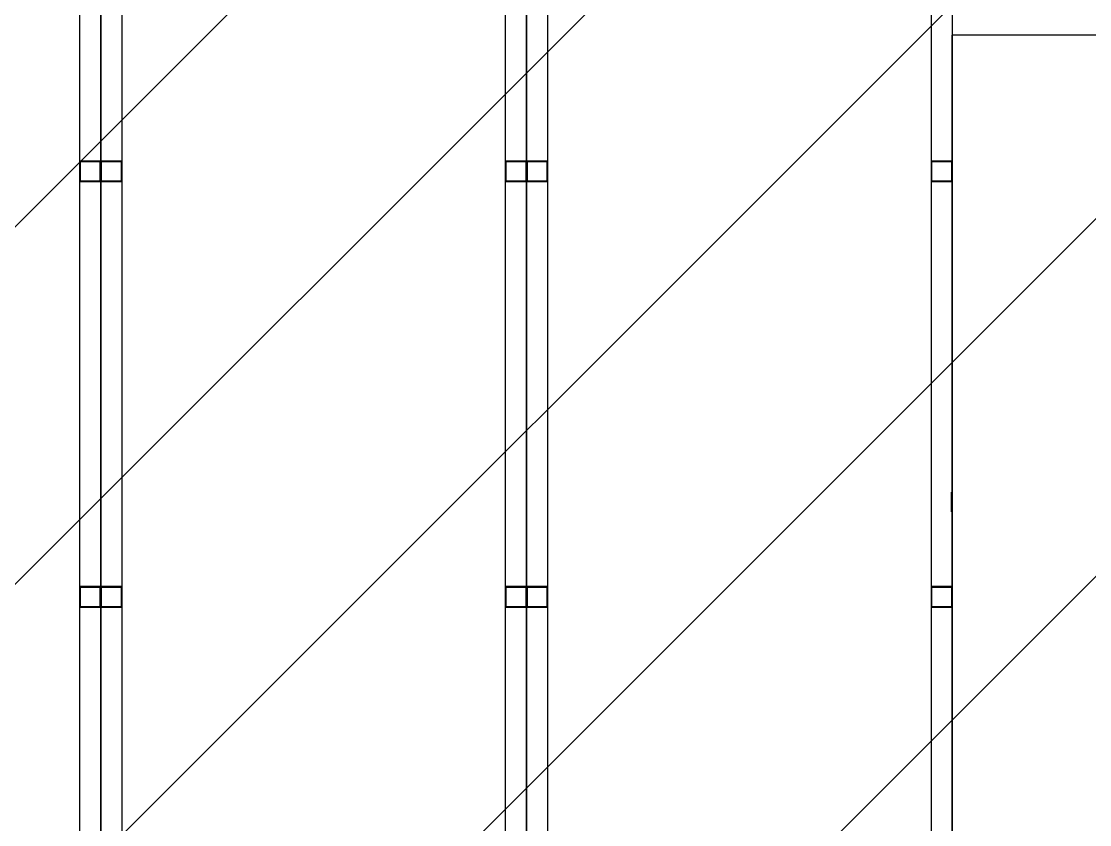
# Model space of a CAD drawing. Header units: millimetres. Extents: x 4133871 to 4440428, y -545651 to -495191.
# Drawn here: x 4200373 to 4200824.6, y -500099.4 to -499759.6 of the extents above; entities that cross this region are included whole.
import ezdxf

# ---------------------------------------------------------------- set-up
doc = ezdxf.new("R2010")
doc.units = ezdxf.units.MM
doc.header["$LTSCALE"] = 60
doc.layers.add('3', color=3, linetype='Continuous')

# ---------------------------------------------------------------- blocks, each defined once
blk = doc.blocks.new('KEY PLAN_NEW')
at = {"color": 253}
for p, q in [((-1106.86, -1135.5), (-1106.86, -1428.38)), ((-1100.86, -1428.38), (-1100.86, -1135.5)), ((-1046.86, -1135.5), (-1046.86, -1428.38)), ((-1040.86, -1428.38), (-1040.86, -1135.5)), ((-986.86, -1135.5), (-986.86, -1428.38)), ((-703.74, -1172.74), (-983.86, -1172.74)), ((-983.86, -1371.94), (-983.86, -1172.74)), ((-1106.86, -1190.44), (-1106.86, -1193.44)), ((-1106.86, -1190.44), (-1103.86, -1190.44)), ((-1106.74, -1193.32), (-1106.74, -1190.56)), ((-1106.74, -1190.56), (-1103.98, -1190.56)), ((-1103.98, -1190.56), (-1103.98, -1193.32)), ((-1103.98, -1190.56), (-1103.98, -1193.32)), ((-1103.86, -1193.44), (-1103.86, -1190.44)), ((-1103.86, -1190.44), (-1103.86, -1193.44)), ((-1103.86, -1190.44), (-1100.86, -1190.44)), ((-1103.74, -1193.32), (-1103.74, -1190.56)), ((-1103.74, -1190.56), (-1100.98, -1190.56)), ((-1100.98, -1190.56), (-1100.98, -1193.32)), ((-1100.98, -1190.56), (-1100.98, -1193.32)), ((-1100.86, -1193.44), (-1100.86, -1190.44)), ((-1046.86, -1190.44), (-1046.86, -1193.44)), ((-1046.86, -1190.44), (-1043.86, -1190.44)), ((-1046.74, -1193.32), (-1046.74, -1190.56)), ((-1046.74, -1190.56), (-1043.98, -1190.56)), ((-1043.98, -1190.56), (-1043.98, -1193.32)), ((-1043.98, -1190.56), (-1043.98, -1193.32)), ((-1043.86, -1193.44), (-1043.86, -1190.44)), ((-1043.86, -1190.44), (-1043.86, -1193.44)), ((-1043.86, -1190.44), (-1040.86, -1190.44)), ((-1043.74, -1193.32), (-1043.74, -1190.56)), ((-1043.74, -1190.56), (-1040.98, -1190.56)), ((-1040.98, -1190.56), (-1040.98, -1193.32)), ((-1040.98, -1190.56), (-1040.98, -1193.32)), ((-1040.86, -1193.44), (-1040.86, -1190.44)), ((-986.86, -1190.44), (-986.86, -1193.44)), ((-986.86, -1190.44), (-983.86, -1190.44)), ((-986.74, -1193.32), (-986.74, -1190.56)), ((-986.74, -1190.56), (-983.98, -1190.56)), ((-983.98, -1190.56), (-983.98, -1193.32)), ((-983.98, -1190.56), (-983.98, -1193.32)), ((-983.86, -1193.44), (-983.86, -1190.44)), ((-1103.86, -1193.44), (-1106.86, -1193.44)), ((-1103.98, -1193.32), (-1106.74, -1193.32)), ((-1100.86, -1193.44), (-1103.86, -1193.44)), ((-1100.98, -1193.32), (-1103.74, -1193.32)), ((-1043.86, -1193.44), (-1046.86, -1193.44)), ((-1043.98, -1193.32), (-1046.74, -1193.32)), ((-1040.86, -1193.44), (-1043.86, -1193.44)), ((-1040.98, -1193.32), (-1043.74, -1193.32)), ((-983.86, -1193.44), (-986.86, -1193.44)), ((-983.98, -1193.32), (-986.74, -1193.32)), ((-983.86, -1367.94), (-983.86, -1212.74)), ((-983.86, -1367.94), (-983.86, -1212.74)), ((-983.98, -1239.95), (-983.98, -1237.19)), ((-983.86, -1240.07), (-983.86, -1237.07)), ((-1106.86, -1250.44), (-1106.86, -1253.44)), ((-1106.86, -1250.44), (-1103.86, -1250.44)), ((-1106.74, -1253.32), (-1106.74, -1250.56)), ((-1106.74, -1250.56), (-1103.98, -1250.56)), ((-1103.98, -1250.56), (-1103.98, -1253.32)), ((-1103.98, -1250.56), (-1103.98, -1253.32)), ((-1103.86, -1253.44), (-1103.86, -1250.44)), ((-1103.86, -1250.44), (-1103.86, -1253.44)), ((-1103.86, -1250.44), (-1100.86, -1250.44)), ((-1103.74, -1253.32), (-1103.74, -1250.56)), ((-1103.74, -1250.56), (-1100.98, -1250.56)), ((-1100.98, -1250.56), (-1100.98, -1253.32)), ((-1100.98, -1250.56), (-1100.98, -1253.32)), ((-1100.86, -1253.44), (-1100.86, -1250.44)), ((-1046.86, -1250.44), (-1046.86, -1253.44)), ((-1046.86, -1250.44), (-1043.86, -1250.44)), ((-1046.74, -1253.32), (-1046.74, -1250.56)), ((-1046.74, -1250.56), (-1043.98, -1250.56)), ((-1043.98, -1250.56), (-1043.98, -1253.32)), ((-1043.98, -1250.56), (-1043.98, -1253.32)), ((-1043.86, -1253.44), (-1043.86, -1250.44)), ((-1043.86, -1250.44), (-1043.86, -1253.44)), ((-1043.86, -1250.44), (-1040.86, -1250.44)), ((-1043.74, -1253.32), (-1043.74, -1250.56)), ((-1043.74, -1250.56), (-1040.98, -1250.56)), ((-1040.98, -1250.56), (-1040.98, -1253.32)), ((-1040.98, -1250.56), (-1040.98, -1253.32)), ((-1040.86, -1253.44), (-1040.86, -1250.44)), ((-986.86, -1250.44), (-986.86, -1253.44)), ((-986.86, -1250.44), (-983.86, -1250.44)), ((-986.74, -1253.32), (-986.74, -1250.56)), ((-986.74, -1250.56), (-983.98, -1250.56)), ((-983.98, -1250.56), (-983.98, -1253.32)), ((-983.98, -1250.56), (-983.98, -1253.32)), ((-983.86, -1253.44), (-983.86, -1250.44)), ((-1103.86, -1253.44), (-1106.86, -1253.44)), ((-1103.98, -1253.32), (-1106.74, -1253.32)), ((-1100.86, -1253.44), (-1103.86, -1253.44)), ((-1100.98, -1253.32), (-1103.74, -1253.32)), ((-1043.86, -1253.44), (-1046.86, -1253.44)), ((-1043.98, -1253.32), (-1046.74, -1253.32)), ((-1040.86, -1253.44), (-1043.86, -1253.44)), ((-1040.98, -1253.32), (-1043.74, -1253.32)), ((-983.86, -1253.44), (-986.86, -1253.44)), ((-983.98, -1253.32), (-986.74, -1253.32))]:
    blk.add_line(p, q, dxfattribs=at)
for points in [[(-1163.86, -1131.94), (-1103.86, -1131.94), (-1103.86, -1431.94), (-1163.86, -1431.94)], [(-1103.86, -1131.94), (-1043.86, -1131.94), (-1043.86, -1431.94), (-1103.86, -1431.94)], [(-1043.86, -1131.94), (-983.86, -1131.94), (-983.86, -1431.94), (-1043.86, -1431.94)]]:
    blk.add_lwpolyline(points, close=True, dxfattribs=at)

msp = doc.modelspace()

# ---------------------------------------------------------------- hatches: boundary and pattern name
at = {"layer": '3'}
h = msp.add_hatch(dxfattribs=at)
h.set_pattern_fill('ANSI31', color=256, scale=855.36)
h.set_pattern_definition([(45, (-12566.07, -107751.94), (-75.603857, 75.603857), [])])
h.paths.add_polyline_path([(4199046.58, -500083.05), (4199226.58, -500083.05), (4199226.58, -499723.05), (4199766.58, -499723.05), (4199766.58, -499543.05), (4200866.58, -499543.05), (4200866.58, -499665.45), (4201706.94, -499665.45), (4201706.94, -500263.05), (4201766.58, -500263.05), (4201766.58, -501723.05), (4200515.58, -501723.05), (4200515.58, -501727.55), (4200506.58, -501727.55), (4200506.58, -501903.05), (4199946.58, -501903.05), (4199946.58, -501543.05), (4199586.58, -501543.05), (4199586.58, -501183.05), (4199226.58, -501183.05), (4199226.58, -500823.05), (4198686.58, -500823.05), (4198686.58, -500443.05), (4199046.58, -500443.05)])

# ---------------------------------------------------------------- block references
at = {"xscale": 3, "yscale": 3, "zscale": 3}
msp.add_blockref('KEY PLAN_NEW', (4203718.16, -496247.22), dxfattribs=at)

doc.saveas('drawing.dxf')
